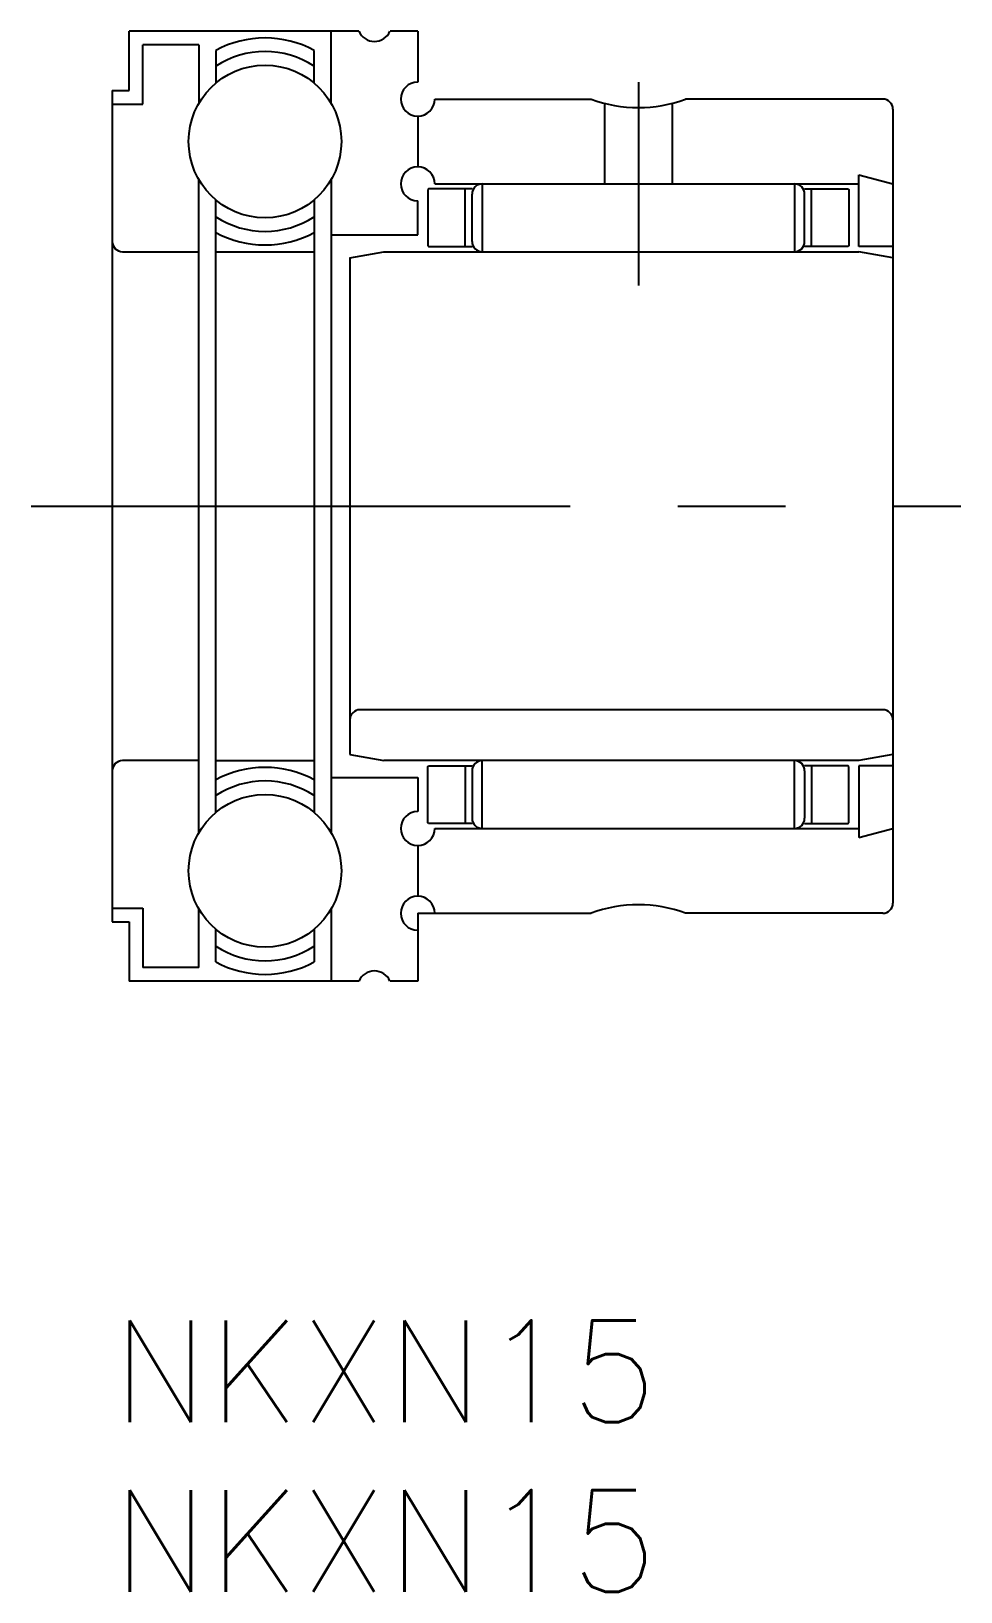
# Model space of a CAD drawing. Extents: x -2.4 to 25, y -8 to 38.
import ezdxf

# ---------------------------------------------------------------- set-up
doc = ezdxf.new("R2010")
doc.units = 0
doc.header["$LTSCALE"] = 0.5
doc.linetypes.add('CENTER', pattern=[50.8, 31.75, -6.35, 6.35, -6.35])
for name, color, linetype in [('MSM_CENTER', 1, 'CENTER'), ('MSM_CONTINUOUS', 7, 'CONTINUOUS'), ('MSM_PART_NUMBER', 7, 'CONTINUOUS')]:
    doc.layers.add(name, color=color, linetype=linetype)
doc.styles.get("Standard").update_dxf_attribs({"font": 'txt.shx', "height": 3, "bigfont": 'bigfont.shx'})

msp = doc.modelspace()

# ---------------------------------------------------------------- linework, layer by layer
at = {"layer": 'MSM_CENTER'}
for p, q in [((15.5, 36.5), (15.5, 30.5)), ((-2.388, 24), (25, 24)), ((9, 12), (9, 11.5)), ((9, 12), (9.5, 12))]:
    msp.add_line(p, q, dxfattribs=at)
at = {"layer": 'MSM_CONTINUOUS'}
for p, q in [((7.266, 38), (0.5, 38)), ((0.5, 36.25), (0.5, 38)), ((6.449, 35.875), (6.449, 38)), ((9, 38), (8.183, 38)), ((9, 38), (9, 36.5)), ((0.9, 35.85), (0.9, 37.6)), ((2.551, 37.6), (0.9, 37.6)), ((2.551, 37.6), (2.551, 35.875)), ((3.051, 37.434), (3.051, 36.472)), ((5.949, 36.472), (5.949, 37.434)), ((0, 36.25), (0, 11.75)), ((0, 36.25), (0.5, 36.25)), ((9.5, 36), (14.108, 36)), ((22.7, 36), (16.892, 36)), ((0, 35.85), (0.9, 35.85)), ((9, 35.5), (9, 34)), ((14.5, 35.877), (14.5, 33.5)), ((16.5, 35.877), (16.5, 33.5)), ((23, 35.7), (23, 12.3)), ((2.551, 14.375), (2.551, 33.625)), ((6.449, 33.625), (6.449, 14.375)), ((22, 31.65), (22, 33.768)), ((22, 33.768), (23, 33.5)), ((9.32, 33.35), (9.3, 33.33)), ((9.3, 33.33), (9.3, 31.67)), ((10.6, 33.35), (9.32, 33.35)), ((9.5, 33.5), (22, 33.5)), ((10.4, 33.33), (10.38, 33.35)), ((10.4, 31.65), (10.4, 33.33)), ((10.6, 31.8), (10.6, 33.2)), ((10.9, 33.5), (10.9, 31.5)), ((20.1, 33.5), (20.1, 31.5)), ((20.4, 33.35), (21.68, 33.35)), ((20.4, 31.8), (20.4, 33.2)), ((20.6, 33.33), (20.62, 33.35)), ((20.6, 31.65), (20.6, 33.33)), ((21.68, 33.35), (21.7, 33.33)), ((21.7, 33.33), (21.7, 31.67)), ((3.051, 14.972), (3.051, 33.028)), ((5.949, 33.028), (5.949, 14.972)), ((9, 32), (9, 33)), ((6.449, 32), (9, 32)), ((0.3, 31.5), (2.551, 31.5)), ((3.051, 31.5), (5.949, 31.5)), ((7, 31.324), (8, 31.5)), ((7, 31.324), (7, 16.676)), ((8, 31.5), (22, 31.5)), ((9.3, 31.67), (9.32, 31.65)), ((9.32, 31.65), (10.6, 31.65)), ((21.68, 31.65), (20.4, 31.65)), ((21.7, 31.67), (21.68, 31.65)), ((23, 31.65), (22, 31.65)), ((23, 31.324), (22, 31.5)), ((22.7, 18), (7.3, 18)), ((7, 16.676), (8, 16.5)), ((23, 16.676), (22, 16.5)), ((2.551, 16.5), (0.3, 16.5)), ((3.051, 16.5), (5.949, 16.5)), ((22, 16.5), (8, 16.5)), ((9.3, 16.33), (9.32, 16.35)), ((9.3, 14.67), (9.3, 16.33)), ((9.32, 16.35), (10.6, 16.35)), ((10.4, 16.35), (10.4, 14.67)), ((10.6, 16.2), (10.6, 14.8)), ((10.9, 14.5), (10.9, 16.5)), ((20.1, 14.5), (20.1, 16.5)), ((21.68, 16.35), (20.4, 16.35)), ((20.4, 16.2), (20.4, 14.8)), ((20.6, 16.35), (20.6, 14.67)), ((21.7, 16.33), (21.68, 16.35)), ((21.7, 14.67), (21.7, 16.33)), ((23, 16.35), (22, 16.35)), ((22, 16.35), (22, 14.232)), ((6.449, 16), (9, 16)), ((9, 16), (9, 15)), ((9.32, 14.65), (9.3, 14.67)), ((10.6, 14.65), (9.32, 14.65)), ((9.5, 14.5), (22, 14.5)), ((10.4, 14.67), (10.38, 14.65)), ((20.4, 14.65), (21.68, 14.65)), ((20.6, 14.67), (20.62, 14.65)), ((21.68, 14.65), (21.7, 14.67)), ((22, 14.232), (23, 14.5)), ((9, 14), (9, 12.5)), ((0, 12.15), (0.9, 12.15)), ((0.9, 12.15), (0.9, 10.4)), ((2.551, 10.4), (2.551, 12.125)), ((6.449, 12.125), (6.449, 10)), ((9.5, 12), (14.108, 12)), ((22.7, 12), (16.892, 12)), ((0, 11.75), (0.5, 11.75)), ((0.5, 11.75), (0.5, 10)), ((3.051, 10.566), (3.051, 11.528)), ((5.949, 11.528), (5.949, 10.566)), ((9, 11.5), (9, 10)), ((2.551, 10.4), (0.9, 10.4)), ((7.266, 10), (0.5, 10)), ((9, 10), (8.183, 10))]:
    msp.add_line(p, q, dxfattribs=at)
for centre in [(4.5, 34.75), (4.5, 13.25)]:
    msp.add_circle(centre, 2.25, dxfattribs=at)
for centre, radius, start, end in [((4.5, 34.75), 3.05, 61.6448, 118.3552), ((7.724, 38.2), 0.5, 203.5782, 336.4218), ((4.5, 34.75), 2.65, 56.8642, 123.1358), ((9, 36), 0.5, 90, 0), ((15.5, 39.75), 4, 249.6359, 290.3641), ((22.7, 35.7), 0.3, 0, 90), ((9, 33.5), 0.5, 0, 270), ((10.9, 33.2), 0.3, 90, 179.9998), ((20.1, 33.2), 0.3, 0.0002, 90), ((4.5, 34.75), 2.65, 236.8642, 303.1358), ((0.3, 31.8), 0.3, 180, 270), ((4.5, 34.75), 3.05, 241.6448, 298.3552), ((10.9, 31.8), 0.3, 180, 270), ((20.1, 31.8), 0.3, 270, 0), ((7.3, 17.7), 0.3, 90, 180), ((22.7, 17.7), 0.3, 0, 90), ((0.3, 16.2), 0.3, 90, 180), ((4.5, 13.25), 3.05, 61.6448, 118.3552), ((10.9, 16.2), 0.3, 90, 180), ((20.1, 16.2), 0.3, 0, 90), ((4.5, 13.25), 2.65, 56.8642, 123.1358), ((9, 14.5), 0.5, 90, 0), ((10.9, 14.8), 0.3, 180, 270), ((20.1, 14.8), 0.3, 270, 0), ((9, 12), 0.5, 0, 270), ((15.5, 8.25), 4, 69.6359, 110.3641), ((22.7, 12.3), 0.3, 270, 0), ((4.5, 13.25), 2.65, 236.8642, 303.1358), ((4.5, 13.25), 3.05, 241.6448, 298.3552), ((7.724, 9.8), 0.5, 23.5782, 156.4218)]:
    msp.add_arc(centre, radius, start, end, dxfattribs=at)

# ---------------------------------------------------------------- texts
at = {"layer": 'MSM_PART_NUMBER'}
for p in [(0, -3), (0, -8)]:
    msp.add_text('NKXN15', height=3, dxfattribs=at).set_placement(p)

doc.saveas('drawing.dxf')
